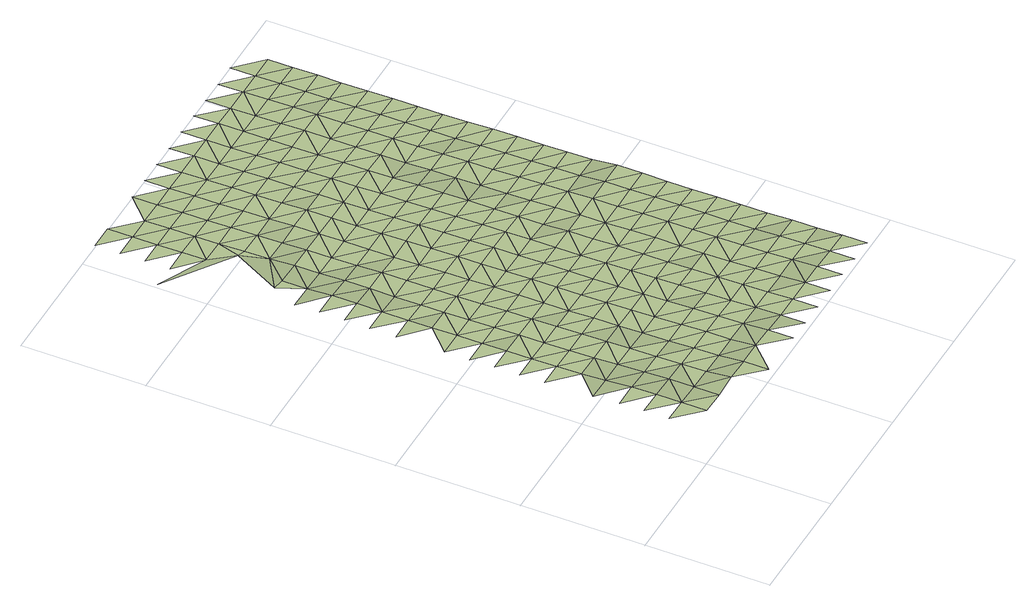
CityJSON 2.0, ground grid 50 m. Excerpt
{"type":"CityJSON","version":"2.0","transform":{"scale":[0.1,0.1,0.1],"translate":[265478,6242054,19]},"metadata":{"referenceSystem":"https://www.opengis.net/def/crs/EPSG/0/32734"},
"CityObjects":{
"terrain1":{"type":"TINRelief","geometry":[{"type":"CompositeSurface","lod":"1","boundaries":[[[0,1,2]],[[3,4,2]],[[5,2,1]],[[6,3,7]],[[8,7,9]],[[3,2,10]],[[5,11,2]],[[8,9,12]],[[3,10,7]],[[10,2,11]],[[9,7,13]],[[14,15,12]],[[16,11,5]],[[10,13,7]],[[17,18,14]],[[9,19,12]],[[13,20,9]],[[21,10,11]],[[11,16,22]],[[14,12,19]],[[23,24,17]],[[9,20,19]],[[10,21,13]],[[21,11,22]],[[14,25,17]],[[26,23,27]],[[28,20,13]],[[19,25,14]],[[29,22,16]],[[13,21,28]],[[30,27,31]],[[32,29,16]],[[23,17,33]],[[25,34,17]],[[21,22,35]],[[19,20,36]],[[37,30,31]],[[20,28,38]],[[23,33,27]],[[33,17,34]],[[29,35,22]],[[19,36,25]],[[20,38,36]],[[28,21,39]],[[31,27,40]],[[41,42,37]],[[35,39,21]],[[43,34,25]],[[44,29,32]],[[33,40,27]],[[45,38,28]],[[25,36,43]],[[29,44,35]],[[46,47,41]],[[39,45,28]],[[37,31,48]],[[40,49,31]],[[50,33,34]],[[34,43,51]],[[41,37,48]],[[52,39,35]],[[36,38,53]],[[54,55,46]],[[48,31,49]],[[45,56,38]],[[33,50,40]],[[50,34,51]],[[52,35,44]],[[36,53,43]],[[38,56,53]],[[41,57,46]],[[58,45,39]],[[59,54,60]],[[61,49,40]],[[48,57,41]],[[39,52,58]],[[51,43,62]],[[40,50,61]],[[56,45,63]],[[64,60,65]],[[53,62,43]],[[54,46,66]],[[57,67,46]],[[63,45,58]],[[51,68,50]],[[69,48,49]],[[52,44,70]],[[49,61,71]],[[72,73,44]],[[54,66,60]],[[66,46,67]],[[62,68,51]],[[48,69,57]],[[52,70,58]],[[53,56,74]],[[69,49,71]],[[70,44,73]],[[63,75,56]],[[50,76,61]],[[65,77,78]],[[65,60,79]],[[68,76,50]],[[56,75,74]],[[80,67,57]],[[81,62,53]],[[58,82,63]],[[66,79,60]],[[71,61,83]],[[57,69,80]],[[82,58,70]],[[62,81,68]],[[76,83,61]],[[53,74,81]],[[84,77,65]],[[85,75,63]],[[79,86,65]],[[87,78,77]],[[71,88,69]],[[89,66,67]],[[70,73,90]],[[67,80,91]],[[63,82,85]],[[84,65,86]],[[83,88,71]],[[73,92,90]],[[93,94,95]],[[66,89,79]],[[76,68,96]],[[89,67,91]],[[68,81,97]],[[69,98,80]],[[99,82,70]],[[75,100,74]],[[75,85,101]],[[87,95,78]],[[77,84,87]],[[88,98,69]],[[93,102,103]],[[68,97,96]],[[90,99,70]],[[104,86,79]],[[105,83,76]],[[74,100,81]],[[75,101,100]],[[91,80,106]],[[85,82,107]],[[79,89,104]],[[83,105,88]],[[98,106,80]],[[108,109,102]],[[76,96,105]],[[99,107,82]],[[97,81,110]],[[91,111,89]],[[84,86,112]],[[113,101,85]],[[86,104,114]],[[110,81,100]],[[99,90,115]],[[106,111,91]],[[116,117,108]],[[107,113,85]],[[93,95,118]],[[87,119,95]],[[112,87,84]],[[98,88,120]],[[102,93,121]],[[97,122,96]],[[114,112,86]],[[88,105,123]],[[115,90,124]],[[89,125,104]],[[122,97,110]],[[119,118,95]],[[102,121,108]],[[100,101,126]],[[127,128,116]],[[111,125,89]],[[88,123,120]],[[93,118,121]],[[113,129,101]],[[130,106,98]],[[96,131,105]],[[107,99,132]],[[99,115,133]],[[114,104,134]],[[135,119,87]],[[87,112,136]],[[131,96,122]],[[101,129,126]],[[106,130,111]],[[137,116,108]],[[138,110,100]],[[98,120,130]],[[125,134,104]],[[99,133,132]],[[123,105,139]],[[119,135,118]],[[140,113,107]],[[137,108,121]],[[87,136,135]],[[139,105,131]],[[100,126,138]],[[141,127,116]],[[112,114,142]],[[143,122,110]],[[113,140,129]],[[134,144,114]],[[107,132,140]],[[125,111,145]],[[133,115,146]],[[118,147,121]],[[111,130,148]],[[137,141,116]],[[136,112,142]],[[123,149,120]],[[122,143,131]],[[142,114,144]],[[123,139,150]],[[143,110,138]],[[151,146,115]],[[118,135,147]],[[129,152,126]],[[111,148,145]],[[120,149,130]],[[121,153,137]],[[154,134,125]],[[133,155,132]],[[123,150,149]],[[152,129,140]],[[136,156,135]],[[139,131,157]],[[153,121,147]],[[133,146,155]],[[134,154,144]],[[126,158,138]],[[156,136,142]],[[125,145,154]],[[157,131,143]],[[159,148,130]],[[160,141,137]],[[132,161,140]],[[158,126,152]],[[162,150,139]],[[135,163,147]],[[159,130,149]],[[137,153,160]],[[155,161,132]],[[138,164,143]],[[163,135,156]],[[157,162,139]],[[165,142,144]],[[144,154,166]],[[164,138,158]],[[167,145,148]],[[153,147,168]],[[169,152,140]],[[159,170,148]],[[141,160,171]],[[161,172,140]],[[149,150,173]],[[174,157,143]],[[175,155,146]],[[165,144,166]],[[162,176,150]],[[146,177,178]],[[168,147,163]],[[179,156,142]],[[145,167,154]],[[152,169,158]],[[180,141,171]],[[148,170,167]],[[174,143,164]],[[169,140,172]],[[149,173,159]],[[153,181,160]],[[155,175,161]],[[150,176,173]],[[175,146,178]],[[156,179,163]],[[142,165,179]],[[181,153,168]],[[166,154,182]],[[183,164,158]],[[184,162,157]],[[157,174,185]],[[170,159,186]],[[171,160,187]],[[188,172,161]],[[182,154,167]],[[183,158,169]],[[162,184,176]],[[159,173,186]],[[187,160,181]],[[157,185,184]],[[161,175,188]],[[189,174,164]],[[168,163,190]],[[163,179,191]],[[171,192,180]],[[165,166,193]],[[194,167,170]],[[166,182,195]],[[183,189,164]],[[178,196,175]],[[168,190,181]],[[169,172,197]],[[192,171,187]],[[170,186,194]],[[163,191,190]],[[172,188,198]],[[165,193,179]],[[199,173,176]],[[193,166,195]],[[176,184,200]],[[196,178,201]],[[167,202,182]],[[203,185,174]],[[197,183,169]],[[189,204,174]],[[197,172,198]],[[205,187,181]],[[173,199,186]],[[175,206,188]],[[167,194,202]],[[176,200,199]],[[191,179,207]],[[185,203,184]],[[174,204,203]],[[205,181,190]],[[206,175,196]],[[208,195,182]],[[207,179,193]],[[186,209,194]],[[210,192,187]],[[211,189,183]],[[198,188,212]],[[182,202,208]],[[183,197,213]],[[200,184,214]],[[191,215,190]],[[209,186,199]],[[205,210,187]],[[206,212,188]],[[189,211,204]],[[215,191,207]],[[214,184,203]],[[183,213,211]],[[216,217,192]],[[218,193,195]],[[202,194,219]],[[198,220,197]],[[208,221,195]],[[200,222,199]],[[206,196,223]],[[190,224,205]],[[219,194,209]],[[192,210,216]],[[220,198,212]],[[225,203,204]],[[218,195,221]],[[222,200,214]],[[223,196,226]],[[224,190,215]],[[227,207,193]],[[208,202,228]],[[213,197,229]],[[204,211,225]],[[230,209,199]],[[231,210,205]],[[232,212,206]],[[228,202,219]],[[220,229,197]],[[215,207,227]],[[193,218,227]],[[199,222,230]],[[205,224,231]],[[232,206,223]],[[233,221,208]],[[234,214,203]],[[213,235,211]],[[203,225,236]],[[219,209,237]],[[220,212,238]],[[208,228,233]],[[235,213,229]],[[216,210,239]],[[240,224,215]],[[237,209,230]],[[210,231,241]],[[203,236,234]],[[232,238,212]],[[222,214,242]],[[211,243,225]],[[227,240,215]],[[216,239,244]],[[218,221,245]],[[229,220,246]],[[241,239,210]],[[221,233,247]],[[235,243,211]],[[228,219,248]],[[222,242,230]],[[231,224,249]],[[237,250,219]],[[242,214,234]],[[220,238,246]],[[218,245,227]],[[236,225,251]],[[245,221,247]],[[240,249,224]],[[228,248,233]],[[235,229,252]],[[219,250,248]],[[243,251,225]],[[230,253,237]],[[254,241,231]],[[252,229,246]],[[255,240,227]],[[236,256,234]],[[253,230,242]],[[249,254,231]],[[247,233,257]],[[235,258,243]],[[255,227,245]],[[251,256,236]],[[259,250,237]],[[248,257,233]],[[258,235,252]],[[260,239,241]],[[234,261,242]],[[240,262,249]],[[237,253,259]],[[254,263,241]],[[251,243,264]],[[262,240,255]],[[256,261,234]],[[239,260,265]],[[245,247,266]],[[260,241,263]],[[257,267,247]],[[264,243,258]],[[268,248,250]],[[253,242,269]],[[270,254,249]],[[250,259,271]],[[255,245,266]],[[256,251,272]],[[266,247,267]],[[261,269,242]],[[270,249,262]],[[248,268,257]],[[250,271,268]],[[272,251,264]],[[253,273,259]],[[274,263,254]],[[255,275,262]],[[256,276,261]],[[269,273,253]],[[254,270,274]],[[277,267,257]],[[266,275,255]],[[276,256,272]],[[271,259,278]],[[257,268,277]],[[260,263,279]],[[269,261,280]],[[273,278,259]],[[263,274,281]],[[270,262,282]],[[275,283,262]],[[280,261,276]],[[260,279,284]],[[285,266,267]],[[271,286,268]],[[279,263,281]],[[267,277,287]],[[269,288,273]],[[270,282,274]],[[278,286,271]],[[282,262,283]],[[266,285,275]],[[285,267,287]],[[288,269,280]],[[268,289,277]],[[278,273,290]],[[281,274,291]],[[286,289,268]],[[292,283,275]],[[282,291,274]],[[290,273,288]],[[287,277,293]],[[275,285,292]],[[286,278,294]],[[289,293,277]],[[279,281,295]],[[294,278,290]],[[291,296,281]],[[287,297,285]],[[298,282,283]],[[283,292,299]],[[300,279,295]],[[286,301,289]],[[295,281,296]],[[293,297,287]],[[282,298,291]],[[301,286,294]],[[298,283,299]],[[285,302,292]],[[293,289,303]],[[297,302,285]],[[304,296,291]],[[303,289,301]],[[299,292,305]],[[291,298,304]],[[293,306,297]],[[302,305,292]],[[293,303,306]],[[307,295,296]],[[299,308,298]],[[296,304,309]],[[302,297,310]],[[305,308,299]],[[295,307,311]],[[307,296,309]],[[310,297,306]],[[298,312,304]],[[305,302,313]],[[308,312,298]],[[302,310,313]],[[309,304,314]],[[305,315,308]],[[312,314,304]],[[305,313,315]],[[309,316,307]],[[312,308,317]],[[314,316,309]],[[317,308,315]],[[307,318,319]],[[314,312,320]],[[316,318,307]],[[320,312,317]],[[314,321,316]],[[321,314,320]],[[318,316,322]],[[322,316,321]],[[323,324,318]],[[318,322,323]]]}]}
},
"vertices":[
[107,200,66],[207,100,66],[207,200,66],[207,300,66],[107,300,66],[308,100,62],[107,400,63],[207,400,63],[107,505,55],[207,505,55],[308,300,60],[308,200,60],[207,600,50],[308,400,56],[207,700,47],[107,700,47],[408,100,69],[207,800,45],[107,800,45],[308,600,48],[308,505,51],[408,300,55],[408,200,58],[207,900,45],[107,900,45],[308,700,45],[107,1000,41],[207,1000,41],[408,400,53],[508,100,66],[107,1100,41],[207,1100,41],[508,0,66],[308,900,42],[308,800,42],[508,200,56],[408,600,49],[207,1200,40],[408,505,51],[508,300,54],[308,1000,39],[207,1295,38],[107,1295,38],[408,700,46],[608,100,64],[508,400,50],[207,1400,39],[107,1400,39],[308,1200,36],[308,1100,38],[408,900,40],[408,800,44],[608,200,56],[508,600,45],[207,1500,41],[107,1500,41],[508,505,47],[308,1295,35],[608,300,54],[107,1600,41],[207,1600,41],[408,1000,40],[508,700,44],[608,400,50],[107,1700,35],[207,1700,35],[308,1500,35],[308,1400,34],[508,800,41],[408,1200,34],[708,200,55],[408,1100,37],[708,0,61],[708,100,61],[608,600,43],[608,505,46],[508,900,39],[207,1800,35],[160,1808,35],[308,1600,35],[408,1295,33],[608,700,41],[708,300,52],[508,1000,39],[308,1800,30],[708,400,49],[308,1700,30],[308,1900,23],[508,1100,39],[408,1500,33],[808,100,56],[408,1400,33],[808,0,56],[207,2105,19],[7,2200,20],[279,2012,21],[608,900,39],[608,800,39],[508,1200,36],[808,200,52],[708,600,42],[708,505,45],[207,2200,18],[107,2200,18],[408,1600,30],[608,1000,39],[508,1295,34],[808,300,49],[207,2300,17],[107,2300,17],[708,700,39],[508,1400,31],[408,1800,27],[808,400,46],[408,1700,27],[908,100,54],[207,2400,16],[107,2400,16],[308,2105,18],[308,2000,21],[608,1200,35],[308,2200,17],[708,800,37],[608,1100,37],[908,0,54],[508,1500,29],[808,600,40],[207,2500,15],[107,2500,15],[808,505,44],[608,1295,34],[708,900,37],[908,300,46],[908,200,50],[508,1600,29],[408,2000,19],[408,1900,22],[308,2300,16],[808,700,38],[708,1000,37],[908,400,45],[308,2400,15],[508,1800,26],[808,800,37],[508,1700,28],[608,1500,29],[1008,100,54],[408,2105,18],[608,1400,31],[708,1200,35],[708,1100,35],[1008,0,54],[908,505,43],[408,2200,16],[608,1600,26],[1008,200,48],[508,1900,26],[808,900,34],[908,600,39],[708,1295,32],[408,2300,15],[1008,300,45],[808,1000,34],[508,2000,22],[908,700,40],[608,1800,24],[608,1700,24],[708,1500,29],[508,2105,19],[1008,505,40],[708,1400,31],[408,2400,14],[1008,400,42],[808,1200,32],[908,800,39],[1108,200,48],[808,1100,33],[1108,0,54],[1108,100,54],[608,1900,24],[408,2500,13],[508,2200,17],[708,1600,26],[1008,600,39],[908,1000,36],[908,900,36],[808,1295,31],[508,2300,16],[1108,300,45],[1008,700,40],[608,2105,19],[608,2000,20],[508,2400,14],[708,1800,21],[808,1400,29],[708,1700,23],[1208,100,50],[1108,505,40],[1108,400,42],[908,1200,28],[908,1100,29],[1208,0,50],[808,1500,28],[1008,900,35],[1008,800,39],[608,2200,17],[1208,200,47],[708,1900,21],[808,1600,25],[908,1295,28],[608,2300,15],[1108,700,40],[1208,300,46],[1108,600,39],[1008,1000,35],[708,2000,19],[608,2400,14],[508,2500,13],[808,1800,20],[908,1400,27],[1208,400,41],[808,1700,24],[1008,1100,31],[1309,100,49],[708,2105,19],[1108,800,39],[1309,0,49],[808,1900,20],[908,1500,26],[1208,505,40],[1008,1200,27],[708,2200,17],[1309,200,44],[908,1600,25],[1108,1000,35],[1208,600,40],[1108,900,35],[1008,1295,24],[1309,300,43],[708,2400,13],[808,2000,18],[708,2300,15],[1108,1100,31],[1208,700,40],[608,2500,12],[908,1800,18],[1309,400,40],[908,1700,22],[1008,1500,20],[808,2105,17],[1008,1400,22],[1208,800,40],[1309,505,40],[1108,1200,27],[808,2200,15],[908,1900,18],[1208,900,38],[1008,1600,19],[1309,600,40],[1108,1295,24],[808,2400,13],[1208,1000,38],[908,2000,17],[808,2300,14],[1309,700,37],[708,2500,12],[1008,1800,16],[1008,1700,16],[1108,1500,20],[1208,1100,29],[908,2105,15],[1108,1400,22],[1309,800,37],[1208,1200,26],[908,2200,14],[1008,1900,16],[1309,900,38],[1108,1600,19],[1208,1295,24],[908,2400,13],[1309,1000,38],[908,2300,13],[1008,2105,15],[1008,2000,15],[808,2500,12],[1108,1800,16],[1208,1400,22],[1108,1700,16],[1309,1100,27],[1208,1500,19],[1309,1200,25],[1008,2200,13],[1108,1900,16],[1208,1600,15],[1309,1295,23],[1008,2400,9],[1008,2300,11],[1208,1700,14],[1108,2105,15],[1108,2000,15],[908,2500,11],[1309,1400,23],[1208,1800,15],[1309,1500,19],[1108,2200,13],[1208,1900,15],[1309,1600,15],[1108,2400,9],[1208,2000,12],[1108,2300,11],[1309,1700,13],[1008,2500,8],[1208,2105,11],[1309,1800,12],[1208,2200,11],[1309,1900,12],[1208,2300,10],[1309,2000,10],[1208,2400,9],[1108,2500,8],[1309,2105,10],[1309,2200,10],[1309,2300,9],[1309,2400,8],[1208,2500,7]
]}
